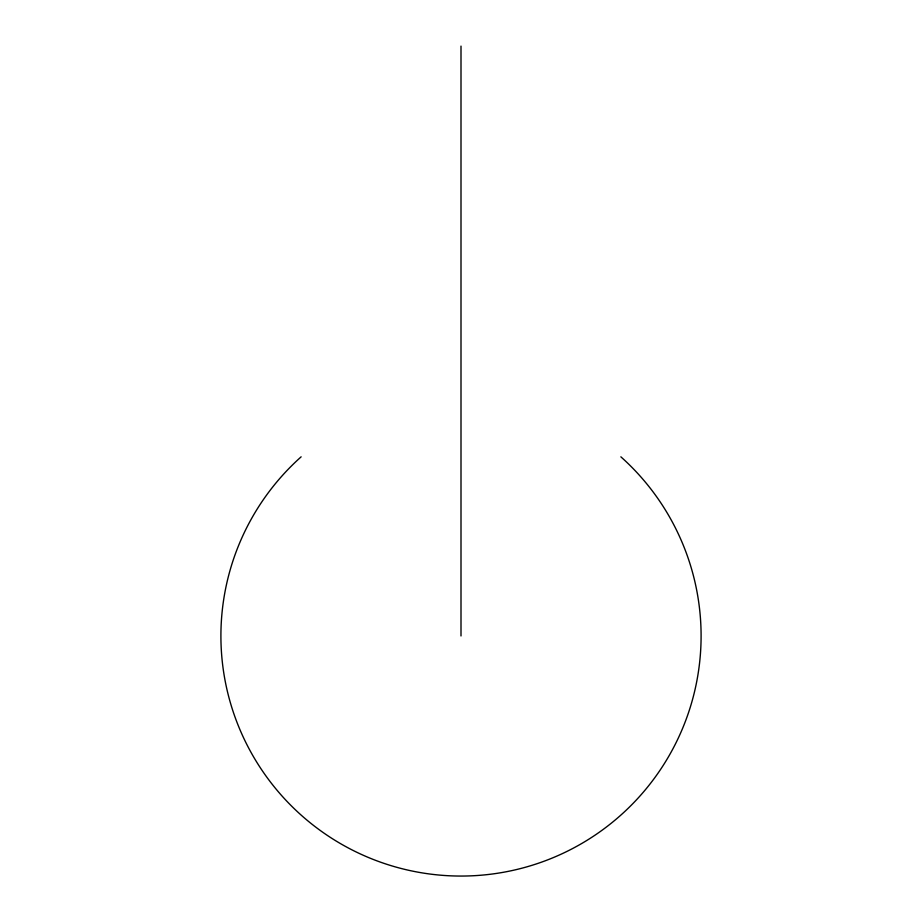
<?xml version="1.0" encoding="UTF-8"?>
<svg xmlns="http://www.w3.org/2000/svg" width="922" height="922" viewBox="0 0 922 922"><rect width="100%" height="100%" fill="white"/><g stroke="black" fill="none" stroke-linecap="round" stroke-linejoin="round"><path stroke-width="1.38" d="M461 46.1L461 635.961M620.863 456.828A240.089 240.089 0 0 1 633.956 802.486A240.089 240.089 0 0 1 288.044 802.486A240.089 240.089 0 0 1 301.137 456.828"/></g></svg>
